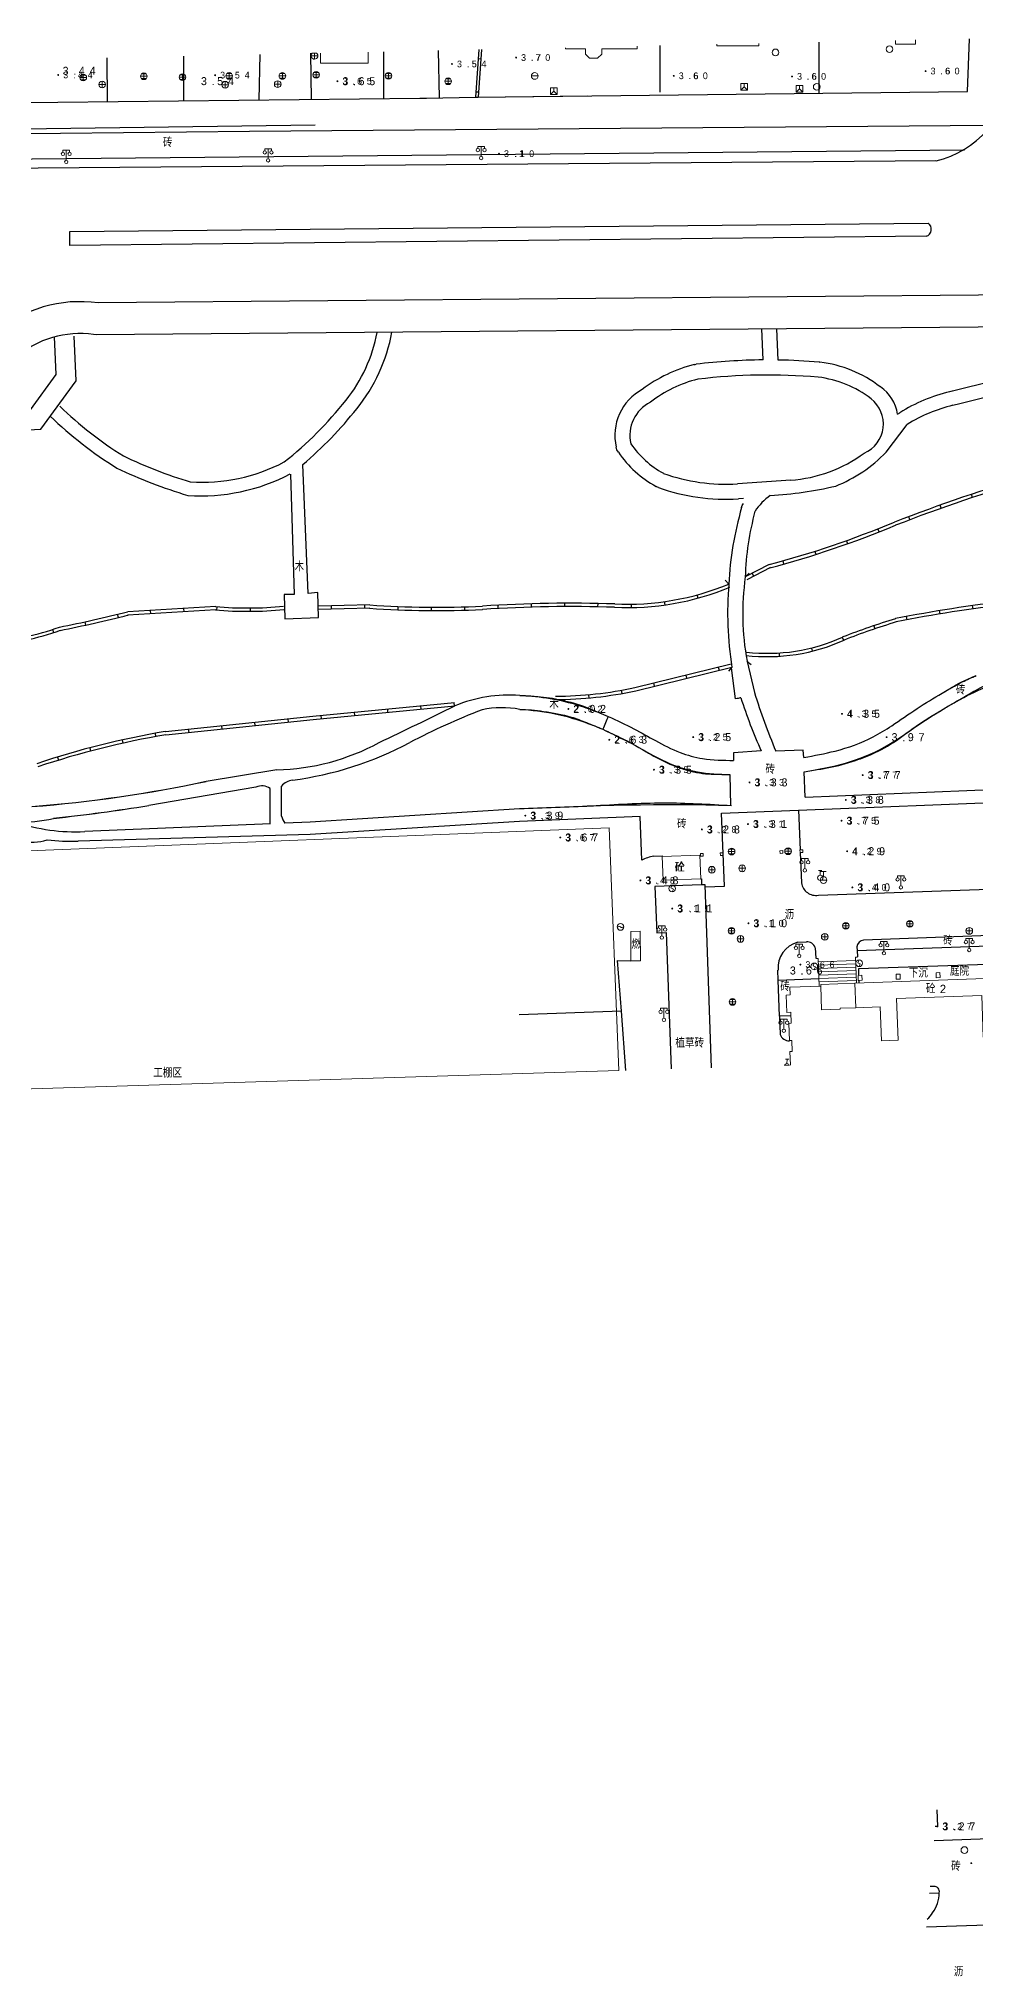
# Model space of a CAD drawing. Header units: metres. Extents: x 342272 to 345188, y 671156 to 672490.
# Drawn here: x 342842.4 to 342982.9, y 671688.3 to 671978.8 of the extents above; entities that cross this region are included whole.
import ezdxf
from ezdxf.enums import TextEntityAlignment as Align

# ---------------------------------------------------------------- set-up
doc = ezdxf.new("R2010")
doc.units = ezdxf.units.M
doc.header["$LTSCALE"] = 0.5
doc.header["$MEASUREMENT"] = 0
doc.layers.add('00-地形', color=251, linetype='Continuous')
doc.layers.add('00-现状标高', color=2, linetype='Continuous', lineweight=0, plot=False)
for name, color, linetype, lineweight in [('公共设施纪念物', 8, 'Continuous', 0), ('普通房屋', 8, 'Continuous', 0), ('通讯及其他管线设施', 252, 'Continuous', 0)]:
    doc.layers.add(name, color=color, linetype=linetype, lineweight=lineweight)
doc.styles.add('正等线体2.0', font='MCS_Chinese1.shx', dxfattribs={"height": 2, "bigfont": 'MCS_Chinese1big.shx'})
doc.styles.add('正等线体2.4', font='MCS_Chinese1.shx', dxfattribs={"height": 2.4, "bigfont": 'MCS_Chinese1big.shx'})
doc.styles.add('细等线体2.5', font='MCS_Chinese1.shx', dxfattribs={"height": 2.5, "bigfont": 'MCS_Chinese1big.shx'})
doc.styles.add('细等线体3.0', font='MCS_Chinese1.shx', dxfattribs={"height": 3, "bigfont": 'MCS_Chinese1big.shx'})

# ---------------------------------------------------------------- blocks, each defined once
blk = doc.blocks.new('174201_1')
at = {"layer": '通讯及其他管线设施', "linetype": 'Continuous', "lineweight": 0}
for p, q in [((-1, 0), (1, 0)), ((-0.7, 0.7), (0.7, 0.7)), ((0, -1), (0, 1)), ((-0.7, -0.7), (0.7, -0.7))]:
    blk.add_line(p, q, dxfattribs=at)
blk.add_circle((0, 0), 1, dxfattribs=at)
blk = doc.blocks.new('174200_1')
at = {"layer": '通讯及其他管线设施', "linetype": 'Continuous', "lineweight": 0}
for p, q in [((-1, 0), (1, 0)), ((0, 1), (0, -1))]:
    blk.add_line(p, q, dxfattribs=at)
blk.add_circle((0, 0), 1, dxfattribs=at)
blk = doc.blocks.new('155210')
at = {"layer": '公共设施纪念物', "linetype": 'Continuous', "lineweight": 0}
for p, q in [((-1, 2.9), (-1, 3.5)), ((-1, 3.5), (1, 3.5)), ((0, 0.5), (0, 3.5)), ((1, 3.5), (1, 2.9))]:
    blk.add_line(p, q, dxfattribs=at)
for centre in [(-1, 2.4), (0, 0), (1, 2.4)]:
    blk.add_circle(centre, 0.5, dxfattribs=at)
blk = doc.blocks.new('174100_1')
at = {"layer": '通讯及其他管线设施', "linetype": 'Continuous', "lineweight": 0}
blk.add_line((-1, 0), (1, 0), dxfattribs=at)
blk.add_circle((0, 0), 1, dxfattribs=at)
blk = doc.blocks.new('174602_1')
at = {"layer": '通讯及其他管线设施', "linetype": 'Continuous', "lineweight": 0}
for p, q in [((-1, 1), (-1, -1)), ((1, 1), (-1, 1)), ((-1, -1), (0, 0)), ((0, 0), (0, 1)), ((0, 0), (1, -1)), ((1, -1), (1, 1)), ((-1, -1), (1, -1))]:
    blk.add_line(p, q, dxfattribs=at)
blk = doc.blocks.new('175200_1')
at = {"layer": '通讯及其他管线设施', "linetype": 'Continuous', "lineweight": 0}
for p, q in [((-1, 0), (1, 0)), ((-0.8, 2.6), (0.8, 2.6)), ((0, 1), (0, 2.6))]:
    blk.add_line(p, q, dxfattribs=at)
blk.add_circle((0, 0), 1, dxfattribs=at)
blk = doc.blocks.new('174700_1')
at = {"layer": '通讯及其他管线设施', "linetype": 'Continuous', "lineweight": 0}
for p, q in [((0, 1), (-0.38, 0.18)), ((-0.38, 0.18), (0.38, -0.18)), ((0, -1), (0.38, -0.18))]:
    blk.add_line(p, q, dxfattribs=at)
blk.add_circle((0, 0), 1, dxfattribs=at)
blk = doc.blocks.new('213400_3')
at = {"layer": '00-现状标高', "linetype": 'Continuous', "lineweight": 0}
h = blk.add_hatch(color=256, dxfattribs=at)
edge = h.paths.add_edge_path()
edge.add_arc((0, 0), 0.3, 0, 360)
blk = doc.blocks.new('175300_1')
at = {"layer": '通讯及其他管线设施', "linetype": 'Continuous', "lineweight": 0}
for p, q in [((-0.5, 2.2), (0.5, 2.2)), ((0, 0.8), (0, 2.2))]:
    blk.add_line(p, q, dxfattribs=at)
blk.add_circle((0, 0), 0.8, dxfattribs=at)
blk = doc.blocks.new('174900_1')
at = {"layer": '通讯及其他管线设施', "linetype": 'Continuous', "lineweight": 0}
blk.add_circle((0, 0), 1, dxfattribs=at)
blk = doc.blocks.new('174400_1')
at = {"layer": '通讯及其他管线设施', "linetype": 'Continuous', "lineweight": 0}
blk.add_circle((0, 0), 1, dxfattribs=at)
for centre, start, end in [((-0.43, -0.55), 52.09666, 144.30583), ((0.43, 0.55), 232.09666, 324.30583)]:
    blk.add_arc(centre, 0.694, start, end, dxfattribs=at)

msp = doc.modelspace()

# ---------------------------------------------------------------- linework, layer by layer
at = {"layer": '00-地形', "lineweight": -3}
for p, q in [((342935.55, 671977.81), (342935.57, 671970.81)), ((342959.49, 671970.66), (342959.49, 671978.34)), ((342981.72, 671970.92), (342982, 671978.83)), ((342852.64, 671975.97), (342852.67, 671969.42)), ((342864.12, 671976.23), (342864.11, 671969.54)), ((342875.57, 671976.48), (342875.41, 671969.65)), ((342883.31, 671969.73), (342883.21, 671976.65)), ((342894.18, 671969.85), (342894.19, 671976.89)), ((342902.54, 671969.96), (342902.36, 671977.07)), ((342908.4, 671977.21), (342907.92, 671970.09)), ((342908.71, 671975.79), (342908.31, 671975.82)), ((342908.8, 671977.21), (342908.32, 671970.07)), ((342791.62, 671968.79), (342899.56, 671969.9)), ((342899.56, 671969.9), (342900.59, 671969.91)), ((342900.59, 671969.91), (342907.92, 671970.09)), ((342907.92, 671970.09), (342908.32, 671970.07)), ((342908.37, 671970.8), (342907.97, 671970.83)), ((342908, 671970.08), (342981.72, 671970.92)), ((342908.32, 671970.08), (342924.72, 671970.27)), ((342783.47, 671964.02), (342874.03, 671964.96)), ((342883.88, 671965.87), (342793.22, 671964.69)), ((342874.03, 671964.96), (342985.33, 671965.86)), ((342783.99, 671958.98), (342976.96, 671960.58)), ((342799.02, 671960.44), (342981.27, 671962.17)), ((342847.05, 671949.95), (342975.8, 671951.16)), ((342847.09, 671947.85), (342847.05, 671949.95)), ((342975.51, 671949.23), (342847.09, 671947.85)), ((343165.63, 671942.04), (342851.32, 671939.21)), ((343165.64, 671937.14), (342851, 671934.43)), ((342845, 671928.46), (342844.76, 671934.12)), ((342848.01, 671927.56), (342847.72, 671934.25)), ((342851, 671934.43), (342850.64, 671934.48)), ((342951.05, 671930.66), (342950.89, 671935.33)), ((342953.31, 671930.65), (342953.1, 671935.35)), ((342841.17, 671923.18), (342845, 671928.46)), ((342940.73, 671929.97), (342940.86, 671930)), ((342940.86, 671930), (342941, 671930.02)), ((342959.51, 671930.33), (342959.54, 671930.33)), ((342959.54, 671930.33), (342959.58, 671930.33)), ((342842.74, 671920.31), (342848.01, 671927.56)), ((342968.63, 671926.63), (342968.64, 671926.63)), ((342968.64, 671926.63), (342968.64, 671926.63)), ((342971.24, 671922.55), (342971.57, 671922.75)), ((342834.39, 671919.81), (342842.74, 671920.31)), ((342969.51, 671916.83), (342972.67, 671920.99)), ((342929.12, 671917.17), (342929.02, 671917.58)), ((342929.36, 671916.82), (342929.12, 671917.17)), ((342882.8, 671895.64), (342882.01, 671914.97)), ((342880.15, 671913.56), (342880.74, 671895.49)), ((342935.18, 671911.6), (342935.02, 671911.68)), ((342935.35, 671911.54), (342935.18, 671911.6)), ((342955.2, 671912.64), (342947.21, 671912.11)), ((342948.1, 671909.9), (342947.36, 671909.85)), ((342947.84, 671908.52), (342947.92, 671908.84)), ((342947.92, 671908.84), (342948.1, 671909.12)), ((342977.78, 671908.42), (342977.61, 671908.89)), ((342977.78, 671908.42), (342977.61, 671908.89)), ((342982.49, 671910.06), (342982.33, 671910.53)), ((342982.49, 671910.06), (342982.33, 671910.53)), ((342968.45, 671904.87), (342968.26, 671905.34)), ((342968.45, 671904.87), (342968.26, 671905.34)), ((342970.93, 671905.88), (342970.94, 671905.88)), ((342973.09, 671906.7), (342972.91, 671907.17)), ((342973.09, 671906.7), (342972.91, 671907.17)), ((342959, 671901.5), (342958.84, 671901.98)), ((342959, 671901.5), (342958.84, 671901.98)), ((342963.75, 671903.11), (342963.58, 671903.58)), ((342963.75, 671903.11), (342963.58, 671903.58)), ((342951.95, 671899.97), (342948.38, 671898.14)), ((342952.18, 671899.52), (342948.61, 671897.69)), ((342952.08, 671899.48), (342952.18, 671899.52)), ((342954.19, 671900.06), (342954.05, 671900.54)), ((342954.19, 671900.06), (342954.05, 671900.54)), ((342945.91, 671897.05), (342945.35, 671897.63)), ((342948.38, 671898.14), (342948.98, 671898.67)), ((342949.67, 671898.24), (342949.44, 671898.68)), ((342949.67, 671898.24), (342949.44, 671898.68)), ((342868.95, 671893.67), (342855.75, 671892.9)), ((342864.2, 671892.89), (342864.17, 671893.39)), ((342869.12, 671893.15), (342869.16, 671893.65)), ((342874.16, 671892.97), (342874.16, 671893.47)), ((342880.74, 671895.49), (342879.24, 671895.5)), ((342879.24, 671895.5), (342879.34, 671891.82)), ((342884.26, 671895.79), (342882.8, 671895.64)), ((342884.37, 671892.04), (342884.26, 671895.79)), ((342892.05, 671893.93), (342884.36, 671893.75)), ((342892.06, 671893.43), (342884.37, 671893.25)), ((342886.34, 671893.3), (342886.33, 671893.8)), ((342891.34, 671893.41), (342891.33, 671893.91)), ((342892.02, 671893.43), (342892.06, 671893.43)), ((342896.3, 671893.2), (342896.32, 671893.7)), ((342901.32, 671893.09), (342901.32, 671893.59)), ((342906.33, 671893.15), (342906.32, 671893.64)), ((342909, 671893.25), (342908.99, 671893.25)), ((342911.34, 671893.39), (342911.31, 671893.89)), ((342916.32, 671893.61), (342916.31, 671894.11)), ((342921.31, 671893.69), (342921.3, 671894.19)), ((342926.29, 671893.65), (342926.3, 671894.15)), ((342928.78, 671893.59), (342928.78, 671893.58)), ((342931.31, 671893.54), (342931.3, 671894.04)), ((342936.35, 671893.93), (342936.28, 671894.43)), ((342941.31, 671894.95), (342941.18, 671895.44)), ((342982.43, 671893.82), (342982.5, 671893.32)), ((342849.47, 671890.91), (342849.36, 671891.4)), ((342854.35, 671892.04), (342854.23, 671892.53)), ((342868.98, 671893.17), (342855.78, 671892.41)), ((342855.78, 671892.41), (342855.87, 671892.42)), ((342859.21, 671892.6), (342859.18, 671893.1)), ((342868.91, 671893.17), (342868.98, 671893.17)), ((342879.34, 671891.82), (342884.37, 671892.04)), ((342967.67, 671890.82), (342967.83, 671890.35)), ((342970.89, 671891.86), (342970.94, 671891.87)), ((342972.54, 671892.19), (342972.64, 671891.7)), ((342977.48, 671893.07), (342977.56, 671892.57)), ((342844.66, 671889.77), (342844.5, 671890.25)), ((342845.6, 671890.11), (342845.68, 671890.13)), ((342958.3, 671887.47), (342958.42, 671886.99)), ((342962.93, 671889.09), (342963.13, 671888.63)), ((342962.99, 671889.11), (342963.02, 671889.13)), ((342931.83, 671881.55), (342946.27, 671885.09)), ((342931.95, 671881.07), (342946.39, 671884.6)), ((342944.33, 671884.61), (342944.45, 671884.13)), ((342946.39, 671884.6), (342945.88, 671883.99)), ((342946.93, 671879.87), (342946.32, 671884.52)), ((342948.64, 671885.5), (342949.26, 671884.99)), ((342948.69, 671885.46), (342949.75, 671880.78)), ((342953.45, 671886.72), (342953.48, 671886.22)), ((342934.62, 671882.24), (342934.74, 671881.75)), ((342939.47, 671883.42), (342939.59, 671882.94)), ((342883.51, 671877.23), (342904.76, 671879.29)), ((342883.56, 671876.73), (342904.81, 671878.79)), ((342899.67, 671878.79), (342899.72, 671878.29)), ((342904.65, 671879.27), (342904.7, 671878.78)), ((342924.86, 671880.47), (342924.91, 671879.97)), ((342929.77, 671881.14), (342929.86, 671880.65)), ((342931.84, 671881.55), (342931.83, 671881.55)), ((342947.19, 671879.89), (342946.93, 671879.87)), ((342861.42, 671874.94), (342883.51, 671877.23)), ((342861.47, 671874.44), (342883.56, 671876.73)), ((342869.82, 671875.81), (342869.87, 671875.31)), ((342874.79, 671876.32), (342874.84, 671875.83)), ((342879.76, 671876.84), (342879.82, 671876.34)), ((342884.74, 671877.35), (342884.79, 671876.85)), ((342889.72, 671877.83), (342889.77, 671877.33)), ((342894.7, 671878.31), (342894.74, 671877.81)), ((342854.93, 671873.68), (342855.04, 671873.19)), ((342859.85, 671874.67), (342859.94, 671874.18)), ((342861.39, 671874.94), (342861.42, 671874.94)), ((342864.84, 671875.3), (342864.9, 671874.8)), ((342845.22, 671871.12), (342845.37, 671870.64)), ((342850.05, 671872.5), (342850.18, 671872.01)), ((342950.79, 671872.03), (342946.6, 671871.73)), ((342946.6, 671871.73), (342946.63, 671870.61)), ((342957.07, 671872.15), (342952.95, 671872.01)), ((342957.16, 671871.05), (342957.07, 671872.15)), ((342878.13, 671869.22), (342867.51, 671867.47)), ((342946.07, 671868.51), (342946.17, 671863.8)), ((342957.36, 671865.11), (342957.24, 671868.9)), ((342874.99, 671866.59), (342858.92, 671863.85)), ((342877.13, 671861.11), (342877.14, 671866.41)), ((342878.81, 671862.26), (342878.82, 671866.76)), ((342956.39, 671863.17), (342989.2, 671864.47)), ((342957.36, 671865.11), (342986.49, 671866.28)), ((342883.13, 671861.37), (342879.34, 671861.21)), ((342914.53, 671863.34), (342883.13, 671861.37)), ((342914.52, 671861.47), (342883.13, 671859.5)), ((342932.6, 671862.18), (342914.52, 671861.47)), ((342932.86, 671855.67), (342932.6, 671862.18)), ((342944.83, 671862.71), (342956.39, 671863.17)), ((342945.28, 671851.74), (342944.83, 671862.71)), ((342956.39, 671863.17), (342956.63, 671857.22)), ((342883.13, 671859.5), (342848.34, 671858.51)), ((342877.18, 671861.12), (342849.3, 671859.93)), ((342934.64, 671856.24), (342935.94, 671856.29)), ((342935.94, 671856.29), (342935.94, 671856.2)), ((342956.64, 671856.79), (342956.82, 671852.24)), ((342941.7, 671852.86), (342941.81, 671852.87)), ((342941.81, 671852.87), (342941.83, 671851.94)), ((342941.83, 671851.94), (342934.82, 671851.69)), ((342934.82, 671851.69), (342935.11, 671844.77)), ((342942.36, 671851.95), (342941.83, 671851.94)), ((342943.34, 671824.53), (342942.36, 671851.95)), ((342942.37, 671851.64), (342945.28, 671851.74)), ((342959.36, 671850.41), (343011.2, 671852.27)), ((342935.11, 671844.77), (342936.51, 671844.83)), ((342936.51, 671844.83), (342937.27, 671824.34)), ((343001.28, 671844.97), (342966.14, 671843.68)), ((342956.27, 671843.34), (342957.56, 671843.4)), ((342958.89, 671842.53), (342958.95, 671840.94)), ((342964.92, 671841.13), (342965.23, 671841.16)), ((342965.13, 671842.66), (342965.17, 671842.09)), ((342965.17, 671842.09), (343001.31, 671843.4)), ((342965.17, 671842.09), (342965.23, 671841.16)), ((342929.83, 671833.02), (342929.21, 671840.62)), ((342929.21, 671840.62), (342931.24, 671840.54)), ((342953.34, 671837.65), (342953.29, 671839.17)), ((342958.95, 671840.94), (342959.34, 671840.92)), ((342984.71, 671840.03), (342965.35, 671839.36)), ((342965.35, 671839.36), (342965.39, 671838.36)), ((342953.34, 671837.65), (342959.45, 671837.93)), ((342953.53, 671832.26), (342953.34, 671837.65)), ((342965.42, 671837.62), (342965.43, 671837.22)), ((342929.83, 671833.02), (342914.47, 671832.46)), ((342930.47, 671824.13), (342929.83, 671833.02)), ((342955.23, 671832.33), (342953.53, 671832.26)), ((342953.53, 671832.26), (342953.6, 671829.51)), ((342977.11, 671713.24), (342977.2, 671710.75)), ((342977.2, 671710.75), (342976.89, 671710.74)), ((342976.7, 671708.62), (342995.29, 671709.33)), ((342976.68, 671701.77), (342976.1, 671701.75)), ((342976.01, 671700.73), (342977.47, 671700.79)), ((342975.57, 671695.68), (342992.47, 671696.25))]:
    msp.add_line(p, q, dxfattribs=at)
for centre, radius, start, end in [((342973.4, 671975.28), 15.2, 283.7393, 352.3336), ((342975.23, 671950.26), 1.07, 285.3802, 57.841), ((342848.56, 671920.01), 19.4, 81.833, 180.0177), ((342848.56, 671920.01), 14.61, 81.833, 179.7169), ((342848.56, 671920.01), 14.61, 81.833, 179.7169), ((342870.44, 671939.08), 23.13, 321.3449, 349.3493), ((342869.73, 671939.68), 26.12, 321.2987, 349.2854), ((342945.87, 671909.27), 21.33, 103.9471, 127.3014), ((342945.87, 671909.27), 21.33, 103.9471, 127.3014), ((342951.77, 671840.81), 89.86, 90.458, 96.8791), ((342951.77, 671840.81), 89.86, 90.458, 96.8791), ((342951.77, 671840.81), 87.59, 85.0576, 96.8791), ((342951.77, 671840.81), 89.86, 85.0576, 89.0121), ((342951.77, 671840.81), 89.86, 85.0576, 89.0121), ((342957.39, 671912), 18.46, 52.4584, 83.1734), ((342957.39, 671912), 18.46, 52.4584, 83.1735), ((343144.24, 671262.21), 683.93, 102.57567, 103.97752), ((343144.24, 671262.19), 683.94, 102.57569, 103.9775), ((342936.61, 671919.36), 7.79, 118.0731, 193.1676), ((342936.61, 671919.36), 7.79, 118.0731, 193.1676), ((342945.87, 671909.27), 19.07, 103.9471, 127.8821), ((342957.39, 671912), 16.2, 52.4584, 83.1734), ((342965.23, 671921.58), 6.09, 9.1345, 55.9096), ((342965.23, 671921.58), 6.09, 9.1344, 55.9097), ((342984.97, 671901.25), 25.34, 103.5249, 121.927), ((342984.97, 671901.25), 25.34, 103.5248, 121.9271), ((343144.24, 671262.21), 681.84, 102.57567, 103.97823), ((343144.24, 671262.19), 681.86, 102.57569, 103.97821), ((342884.96, 671964.38), 56.61, 225.9169, 238.1932), ((342844.98, 671958.92), 55.4, 308.1855, 321.7707), ((342844.98, 671958.92), 57.46, 310.1163, 321.7631), ((342936.61, 671919.36), 5.53, 116.2894, 193.1676), ((342964.34, 671921.08), 4.76, 293.4096, 52.1981), ((342984.97, 671901.25), 23.26, 103.505, 121.927), ((342984.97, 671901.25), 23.26, 103.505, 121.9271), ((342884.96, 671964.38), 58.67, 225.9169, 238.3002), ((342942.98, 671926.15), 16.51, 214.3909, 241.1612), ((342942.98, 671926.15), 16.51, 214.3909, 241.1612), ((342942.98, 671926.15), 14.25, 214.3909, 241.1612), ((342953.64, 671933.85), 21.27, 274.1959, 306.2812), ((342954.05, 671931.71), 21.46, 291.603, 316.0944), ((342954.05, 671931.71), 21.46, 291.603, 316.0943), ((342884.33, 671976.88), 69.34, 244.1813, 253.6176), ((342884.33, 671976.88), 67.28, 244.2716, 253.4314), ((342866.95, 671938.62), 26.29, 266.0588, 297.8366), ((342945.41, 671939.59), 27.55, 250.2739, 273.7467), ((342866.76, 671939.27), 28.98, 266.0551, 297.5086), ((342945.41, 671939.59), 29.81, 250.274, 273.7467), ((342945.41, 671939.59), 29.81, 250.2739, 273.7467), ((342948.65, 671968.96), 58.73, 273.405, 283.0898), ((343072.35, 671643.09), 282.18, 106.682, 111.1041), ((343072.35, 671643.09), 281.68, 106.682, 111.1041), ((342995.94, 671894.53), 50.1, 163.7838, 177.1117), ((342995.94, 671894.53), 50.1, 163.7838, 177.1118), ((342991.23, 671896.8), 42.87, 164.8885, 178.2165), ((342957.06, 671903.26), 8.62, 124.8298, 146.8111), ((342914.3, 672041.81), 146.75, 284.8637, 292.6204), ((342914.3, 672041.81), 147.25, 284.8637, 292.6204), ((342930.74, 671933.65), 40.11, 267.1883, 292.5057), ((342930.74, 671933.65), 39.61, 267.1883, 292.5057), ((342998.34, 671892.86), 52.6, 175.4225, 189.0273), ((342988.43, 671892.63), 40.42, 172.1758, 190.1668), ((342873.73, 671950.51), 57.04, 265.1879, 275.4474), ((342902.07, 672040.14), 147.05, 266.0802, 272.6962), ((342902.07, 672040.14), 146.55, 266.0802, 272.6962), ((342922.22, 671698.61), 195.58, 88.0719, 93.8868), ((342922.22, 671698.61), 195.08, 88.0719, 93.8868), ((343009.28, 671700.35), 195.32, 96.3003, 101.3198), ((343009.28, 671700.35), 194.82, 96.3003, 101.3198), ((342834.3, 671921.17), 32.56, 271.2713, 290.123), ((342807.72, 672082.26), 195.35, 281.1519, 284.2313), ((342807.72, 672082.26), 195.85, 281.1519, 284.2313), ((342873.73, 671950.51), 57.54, 265.1879, 275.4474), ((343002.52, 671788.07), 108.5, 106.9472, 111.3524), ((343002.52, 671788.07), 108, 106.9472, 111.3524), ((342834.3, 671921.17), 33.06, 271.2713, 290.123), ((342951.74, 671913.76), 27.59, 263.2352, 294.5328), ((342951.74, 671913.76), 27.09, 263.2352, 294.5328), ((342528.44, 672642.38), 851.31, 295.3894, 296.23825), ((342528.44, 672642.38), 851.31, 295.3894, 296.23826), ((342913.01, 671859.1), 21.32, 85.8245, 112.6052), ((342913.01, 671859.1), 21.32, 85.8246, 112.6052), ((342919.91, 671935.4), 55.15, 270.0098, 282.4958), ((342919.91, 671935.4), 55.65, 270.0098, 282.4958), ((343013.77, 671900.8), 69.24, 197.4722, 204.5501), ((343013.77, 671900.8), 69.24, 197.4722, 204.55), ((343074.79, 671921.48), 131.5, 198.0276, 202.0992), ((342948.8, 671776.07), 109.66, 111.3307, 117.5589), ((342911.86, 671863.69), 14.82, 79.5133, 101.4494), ((342882.2, 671750.74), 125.93, 99.511, 108.5648), ((342882.2, 671750.74), 125.43, 99.511, 108.5648), ((342877.51, 671902.37), 33.16, 271.0647, 298.7393), ((342877.51, 671902.37), 33.16, 271.0647, 298.7392), ((342873.9, 671918.5), 51.26, 277.3603, 298.1256), ((342825.55, 672065.57), 202.5, 274.4822, 281.9619), ((342825.55, 672065.57), 202.49, 274.4822, 281.9619), ((342880.86, 671864.97), 2.72, 98.282, 138.7317), ((342875.91, 671864.63), 2.16, 55.2529, 115.054), ((342839.7, 671883.62), 22.25, 268.1044, 282.8019), ((342839.7, 671883.62), 22.25, 268.1044, 282.8019), ((342847.99, 671888.04), 28.14, 251.2857, 272.6693), ((342813.52, 672146.98), 286.75, 276.2274, 279.1091), ((342813.53, 672146.98), 286.74, 276.2274, 279.1091), ((342882.65, 671863.52), 4.04, 198.2014, 214.9442), ((342841.1, 671867.97), 9.63, 238.4147, 285.4952), ((342847.12, 671887.55), 29.06, 263.1817, 272.3892), ((342847.12, 671887.54), 29.05, 263.1803, 272.3906), ((342935.33, 671851.07), 5.21, 97.5894, 118.2598), ((342958.98, 671852.56), 2.19, 188.3424, 280.0268), ((342957.17, 671839.55), 3.89, 103.3185, 185.5108), ((342957.64, 671842.07), 1.33, 20.2878, 93.5449), ((342966.28, 671842.53), 1.16, 97.2879, 173.7503), ((342954.92, 671829.98), 1.4, 199.4797, 274.0461), ((342954.92, 671829.98), 1.4, 199.4796, 274.0461), ((342976.74, 671701.01), 0.763, 343.1108, 94.7948), ((342972.52, 671700.76), 4.95, 323.1693, 0.3615), ((342972.34, 671700.55), 4.98, 312.0755, 326.3876)]:
    msp.add_arc(centre, radius, start, end, dxfattribs=at)
for points in [[(342977.91, 671880.7), (342978.9, 671881.28), (342980.56, 671882.24), (342982.32, 671883.05), (342983.03, 671883.34)], [(342978.98, 671878.84), (342981.92, 671880.54), (342984.64, 671881.97), (342990.55, 671882.88), (342993.88, 671882.65), (343000.17, 671881.48), (343003.31, 671880.46), (343009.69, 671878.27), (343012.77, 671877.1), (343015.8, 671875.87)], [(342914.56, 671880.37), (342915.16, 671880.34), (342917.25, 671880.2), (342920.77, 671879.68), (342924.6, 671878.55), (342926.89, 671877.6), (342927.82, 671877.21)], [(342947.73, 671880.01), (342947.19, 671879.89)], [(342957.16, 671871.05), (342961.87, 671872.02), (342967.57, 671874.14), (342970.35, 671875.81), (342974.15, 671878.39), (342977.91, 671880.7)], [(342957.24, 671868.9), (342959.45, 671869.28), (342961.43, 671869.64), (342965.4, 671870.78), (342967.39, 671871.56), (342971.05, 671873.61), (342972.67, 671874.79), (342975.78, 671876.92), (342977.34, 671877.87), (342979, 671878.85)], [(342914.55, 671878.27), (342916.32, 671878.19), (342918.13, 671877.96), (342922.28, 671877.12), (342924.56, 671876.28), (342927.03, 671875.28)], [(342927.82, 671877.21), (342927.03, 671875.28)], [(342927.82, 671877.21), (342931.69, 671875.34), (342934.9, 671873.58), (342938.6, 671871.8), (342941.98, 671870.89), (342946.63, 671870.61)], [(342927.03, 671875.28), (342928.47, 671874.58), (342929.93, 671873.9), (342932.79, 671872.36), (342934.26, 671871.48), (342937.51, 671869.89), (342939.33, 671869.23), (342942.85, 671868.58), (342944.46, 671868.53), (342946.07, 671868.51)], [(342946.3, 671863.79), (342936.14, 671864.2), (342925.33, 671863.77), (342914.53, 671863.34)]]:
    msp.add_spline(points, degree=3, dxfattribs=at)
for points, knots in [([(342977.91, 671880.7), (342978.9, 671881.28), (342980.56, 671882.24), (342982.32, 671883.05), (342983.03, 671883.34)], [0, 0, 0, 0, 0.602189, 1, 1, 1, 1]), ([(342978.98, 671878.84), (342981.92, 671880.54), (342984.64, 671881.97), (342990.55, 671882.88), (342993.88, 671882.65), (343000.17, 671881.48), (343003.31, 671880.46), (343009.69, 671878.27), (343012.77, 671877.1), (343015.8, 671875.87)], [0, 0, 0, 0, 0.25, 0.25, 0.5, 0.5, 0.75, 0.75, 1, 1, 1, 1]), ([(342914.56, 671880.37), (342915.16, 671880.34), (342917.25, 671880.2), (342920.77, 671879.68), (342924.6, 671878.55), (342926.89, 671877.6), (342927.82, 671877.21)], [0, 0, 0, 0, 0.130055, 0.456013, 0.778962, 1, 1, 1, 1]), ([(342957.24, 671868.9), (342959.45, 671869.28), (342961.43, 671869.64), (342965.4, 671870.78), (342967.39, 671871.56), (342971.05, 671873.61), (342972.67, 671874.79), (342975.78, 671876.92), (342977.34, 671877.87), (342979, 671878.85)], [0, 0, 0, 0, 0.25, 0.25, 0.5, 0.5, 0.75, 0.75, 1, 1, 1, 1]), ([(342914.55, 671878.27), (342916.32, 671878.19), (342918.13, 671877.96), (342922.28, 671877.12), (342924.56, 671876.28), (342927.03, 671875.28)], [0, 0, 0, 0, 0.41578, 0.41578, 1, 1, 1, 1]), ([(342927.03, 671875.28), (342928.47, 671874.58), (342929.93, 671873.9), (342932.79, 671872.36), (342934.26, 671871.48), (342937.51, 671869.89), (342939.33, 671869.23), (342942.85, 671868.58), (342944.46, 671868.53), (342946.07, 671868.51)], [0, 0, 0, 0, 0.257922, 0.257922, 0.515844, 0.515844, 0.773767, 0.773767, 1, 1, 1, 1])]:
    msp.add_open_spline(points, degree=3, knots=knots, dxfattribs=at)
msp.add_open_spline([(342946.3, 671863.79), (342936.14, 671864.2), (342925.33, 671863.77), (342914.53, 671863.34)], degree=3, dxfattribs=at)
at = {"layer": '普通房屋', "lineweight": 0}
for p, q in [((342965.07, 671837.21), (342964.92, 671841.13)), ((342959.34, 671840.92), (342959.49, 671836.75)), ((342959.36, 671840.42), (342964.94, 671840.63)), ((342959.37, 671839.92), (342964.96, 671840.13)), ((342959.39, 671839.42), (342964.98, 671839.63)), ((342959.41, 671838.92), (342965, 671839.13)), ((342959.43, 671838.42), (342965.02, 671838.63)), ((342959.45, 671837.92), (342965.04, 671838.13)), ((342959.47, 671837.42), (342965.05, 671837.63))]:
    msp.add_line(p, q, dxfattribs=at)
at = {"layer": '普通房屋', "lineweight": 0, "flags": 128}
for points in [[(342932.17, 671977.31), (342926.85, 671977.3), (342926.85, 671976.54), (342926.24, 671975.93), (342925.02, 671975.93), (342924.41, 671976.54), (342924.41, 671977.3), (342921.4, 671977.3), (342921.4, 671977.49)], [(342932.17, 671977.73), (342932.17, 671977.31)], [(342944.12, 671978), (342944.12, 671977.77), (342950.42, 671977.77), (342950.42, 671978.14)], [(342973.94, 671978.66), (342973.94, 671978), (342970.94, 671978), (342970.94, 671978.59)], [(342884.68, 671976.68), (342884.68, 671975.18), (342891.82, 671975.17), (342891.82, 671976.84)], [(342941.57, 671856.4), (342941.7, 671852.86), (342936.07, 671852.66), (342935.94, 671856.2), (342941.57, 671856.4)], [(342941.65, 671856.66), (342942.07, 671856.67), (342942.09, 671856.26), (342941.67, 671856.24), (342941.65, 671856.66)], [(342944.64, 671856.75), (342945.06, 671856.77), (342945.08, 671856.35), (342944.66, 671856.34), (342944.64, 671856.75)], [(342953.59, 671857.07), (342954.01, 671857.09), (342954.03, 671856.68), (342953.61, 671856.66), (342953.59, 671857.07)], [(342956.59, 671857.19), (342957.01, 671857.21), (342957.02, 671856.79), (342956.61, 671856.78), (342956.59, 671857.19)], [(343000.12, 671826.3), (342999.82, 671834.47), (343000.42, 671834.49), (343000.33, 671837.09), (342999.73, 671837.07), (342999.69, 671838.22), (342995.05, 671838.05), (342995.18, 671834.48), (342992.42, 671834.38), (342992.42, 671834.52), (342990.05, 671834.43), (342989.91, 671838.11), (342964.83, 671837.2)], [(342965.32, 671837.61), (342965.3, 671838.36), (342965.89, 671838.39), (342965.91, 671837.64), (342965.32, 671837.61)], [(342971.03, 671837.81), (342971.01, 671838.55), (342971.6, 671838.58), (342971.62, 671837.83), (342971.03, 671837.81)], [(342977.02, 671838.02), (342977, 671838.77), (342977.58, 671838.79), (342977.6, 671838.05), (342977.02, 671838.02)], [(342964.83, 671837.2), (342964.97, 671833.52), (342962.6, 671833.44), (342962.6, 671833.3), (342959.84, 671833.19), (342959.71, 671836.76), (342955.08, 671836.59), (342955.12, 671835.44), (342954.52, 671835.42), (342954.61, 671832.82), (342955.21, 671832.85), (342955.27, 671831.2), (342954.92, 671831.18), (342955.02, 671828.59), (342955.37, 671828.6), (342955.43, 671826.95), (342955.08, 671826.94), (342955.15, 671824.9)], [(342959.71, 671836.76), (342959.7, 671837.01), (342964.83, 671837.2)], [(342964.97, 671833.52), (342968.63, 671833.66), (342968.82, 671828.56), (342971.3, 671828.65), (342971.07, 671834.89), (342983.86, 671835.36), (342984.09, 671829.11), (342986.57, 671829.2), (342986.38, 671834.3), (342990.05, 671834.43)]]:
    msp.add_lwpolyline(points, dxfattribs=at)
msp.add_lwpolyline([(342929.42, 671824.1), (342838.12, 671821.26), (342837.13, 671856.9), (342927.98, 671860.49)], close=True, dxfattribs=at)
at = {"layer": '通讯及其他管线设施', "lineweight": 0}
for p, q in [((342883.26, 671976.28), (342884.26, 671976.28)), ((342883.77, 671976.66), (342883.76, 671975.78)), ((342954.4, 671825.82), (342954.9, 671825.82)), ((342954.64, 671825.12), (342954.65, 671825.82))]:
    msp.add_line(p, q, dxfattribs=at)
at = {"layer": '通讯及其他管线设施', "lineweight": 0, "flags": 128}
for points in [[(342884.08, 671976.67), (342883.44, 671976.65, 2.767193)], [(342955, 671824.89, 0.651431), (342954.27, 671824.87)]]:
    msp.add_lwpolyline(points, format="xyb", close=True, dxfattribs=at)
msp.add_lwpolyline([(342931.2, 671844.98), (342931.24, 671840.54), (342932.68, 671840.56), (342932.63, 671844.99), (342931.2, 671844.98)], dxfattribs=at)

# ---------------------------------------------------------------- block references
at = {"layer": '00-现状标高', "lineweight": 0, "xscale": 0.5, "yscale": 0.5, "zscale": 0.5}
for p in [(342904.39, 671975.05), (342914.01, 671976.01), (342845.33, 671973.4), (342868.87, 671973.37), (342887.21, 671972.46), (342937.66, 671973.27), (342955.4, 671973.18), (342975.43, 671973.98), (342911.44, 671961.6), (342921.85, 671878.33), (342962.89, 671877.6), (342927.99, 671873.71), (342940.57, 671874.1), (342969.58, 671874.1), (342934.69, 671869.22), (342949.02, 671867.31), (342966, 671868.41), (342963.47, 671864.69), (342915.39, 671862.33), (342962.83, 671861.57), (342920.64, 671859.05), (342941.88, 671860.26), (342948.79, 671861.07), (342963.66, 671856.99), (342932.66, 671852.61), (342964.45, 671851.57), (342937.43, 671848.4), (342948.86, 671846.19), (342956.65, 671839.99), (342977.2, 671710.75), (342982.29, 671705.24)]:
    msp.add_blockref('213400_3', p, dxfattribs=at)
at = {"layer": '公共设施纪念物', "lineweight": 0, "xscale": 0.5, "yscale": 0.5, "zscale": 0.5}
for p in [(342846.54, 671960.37), (342876.81, 671960.58), (342908.77, 671960.95), (342957.32, 671854.13), (342971.72, 671851.58), (342935.87, 671844.05), (342981.98, 671842.17), (342956.48, 671841.3), (342969.19, 671841.69), (342936.19, 671831.71), (342954.17, 671830.07)]:
    msp.add_blockref('155210', p, dxfattribs=at)
at = {"layer": '通讯及其他管线设施', "lineweight": 0, "xscale": 0.5, "yscale": 0.5, "zscale": 0.5}
for name, p in [('174900_1', (342970.02, 671977.27)), ('174900_1', (342952.93, 671976.79)), ('174201_1', (342849.09, 671973.03)), ('174200_1', (342851.92, 671971.97)), ('174201_1', (342858.17, 671973.2)), ('174201_1', (342863.96, 671973.08)), ('174200_1', (342870.38, 671971.94)), ('174201_1', (342870.96, 671973.25)), ('174200_1', (342878.25, 671972.03)), ('174201_1', (342878.95, 671973.25)), ('174201_1', (342884.01, 671973.43)), ('174201_1', (342894.86, 671973.27)), ('174201_1', (342903.82, 671972.45)), ('174100_1', (342916.8, 671973.25)), ('174602_1', (342948.22, 671971.6)), ('174602_1', (342956.52, 671971.32)), ('174900_1', (342959.1, 671971.62)), ('174602_1', (342919.66, 671970.97)), ('174201_1', (342946.34, 671856.94)), ('174201_1', (342954.8, 671856.99)), ('174200_1', (342943.38, 671854.22)), ('174200_1', (342947.92, 671854.43)), ('175300_1', (342959.63, 671853.01)), ('175200_1', (342960.13, 671852.68)), ('174700_1', (342937.43, 671851.42)), ('174400_1', (342929.66, 671845.64)), ('174201_1', (342946.31, 671845.07)), ('174200_1', (342947.68, 671843.84)), ('174200_1', (342960.3, 671844.16)), ('174201_1', (342963.46, 671845.82)), ('174201_1', (342973.06, 671846.1)), ('174200_1', (342981.99, 671845.04)), ('174700_1', (342958.74, 671839.73)), ('174700_1', (342965.45, 671840.19)), ('174201_1', (342946.46, 671834.39)), ('174900_1', (342981.25, 671707.21))]:
    msp.add_blockref(name, p, dxfattribs=at)

# ---------------------------------------------------------------- texts
at = {"layer": '00-地形', "lineweight": -3}
for s, height, style, p in [('砖', 1.25, '细等线体2.5', (342861.76, 671963.24)), ('木', 1.5, '细等线体3.0', (342881.49, 671899.73))]:
    msp.add_text(s, height=height, dxfattribs=dict(at, style=style)).set_placement(p, align=Align.MIDDLE_CENTER)
at = {"layer": '00-地形', "lineweight": -3, "style": '细等线体3.0'}
for s, p in [('砖', (342979.96, 671880.52)), ('木', (342918.98, 671878.35)), ('砖', (342951.41, 671868.61)), ('砖', (342938.14, 671860.41)), ('沥', (342954.29, 671846.81)), ('砖', (342978.06, 671842.91)), ('燃', (342931.3, 671842.37)), ('下沉', (342972.9, 671838.06)), ('庭院', (342979.07, 671838.34)), ('砖', (342953.63, 671836.04)), ('植草砖', (342937.9, 671827.57)), ('工棚区', (342859.58, 671823.08)), ('砖', (342979.25, 671704.11)), ('沥', (342979.66, 671688.29))]:
    msp.add_text(s, height=1.25, dxfattribs=at).set_placement(p)
at = {"layer": '00-现状标高', "lineweight": 0, "attachment_point": 4, "line_spacing_factor": 0.722892}
for s, insert, char_height, style in [('\\T1.816;3.44', (342845.99, 671974.02), 1.2, '正等线体2.4'), ('\\T1.979;3.54', (342905.14, 671975.05), 1, '正等线体2.0'), ('\\T2.010;3.5', (342905.14, 671975.05), 1, '正等线体2.0'), ('\\T1.952;3.70', (342914.76, 671976.01), 1, '正等线体2.0'), ('\\T2.010;3.7', (342914.76, 671976.01), 1, '正等线体2.0'), ('\\T1.979;3.44', (342846.08, 671973.4), 1, '正等线体2.0'), ('\\T1.816;3.54', (342866.74, 671972.47), 1.2, '正等线体2.4'), ('\\T1.979;3.54', (342869.62, 671973.37), 1, '正等线体2.0'), ('\\T1.966;3.65', (342887.96, 671972.46), 1, '正等线体2.0'), ('\\T1.805;3.65', (342887.96, 671972.46), 1.2, '正等线体2.4'), ('\\T1.940;3.60', (342938.41, 671973.27), 1, '正等线体2.0'), ('\\T1.991;3.6', (342938.41, 671973.27), 1, '正等线体2.0'), ('\\T1.940;3.60', (342956.15, 671973.18), 1, '正等线体2.0'), ('\\T1.991;3.6', (342956.15, 671973.18), 1, '正等线体2.0'), ('\\T1.940;3.60', (342976.18, 671973.98), 1, '正等线体2.0'), ('\\T1.991;3.6', (342976.18, 671973.98), 1, '正等线体2.0'), ('\\T2.037;3.10', (342912.19, 671961.6), 1, '正等线体2.0'), ('\\T2.141;3.1', (342912.19, 671961.6), 1, '正等线体2.0'), ('\\T1.952;2.02', (342922.6, 671878.33), 1, '正等线体2.0'), ('\\T1.794;2.02', (342922.6, 671878.33), 1.2, '正等线体2.4'), ('\\T1.816;4.35', (342963.64, 671877.6), 1.2, '正等线体2.4'), ('\\T1.979;4.35', (342963.64, 671877.6), 1, '正等线体2.0'), ('\\T1.966;2.63', (342928.74, 671873.71), 1, '正等线体2.0'), ('\\T1.805;2.63', (342928.74, 671873.71), 1.2, '正等线体2.4'), ('\\T1.979;3.25', (342941.32, 671874.1), 1, '正等线体2.0'), ('\\T1.816;3.25', (342941.32, 671874.1), 1.2, '正等线体2.4'), ('\\T1.816;3.97', (342970.33, 671874.09), 1.2, '正等线体2.4'), ('\\T1.979;3.35', (342935.44, 671869.21), 1, '正等线体2.0'), ('\\T1.816;3.35', (342935.44, 671869.21), 1.2, '正等线体2.4'), ('\\T1.979;3.33', (342949.77, 671867.31), 1, '正等线体2.0'), ('\\T1.816;3.33', (342949.77, 671867.31), 1.2, '正等线体2.4'), ('\\T1.979;3.77', (342966.75, 671868.41), 1, '正等线体2.0'), ('\\T1.816;3.77', (342966.75, 671868.41), 1.2, '正等线体2.4'), ('\\T1.979;3.38', (342964.22, 671864.69), 1, '正等线体2.0'), ('\\T1.816;3.38', (342964.22, 671864.69), 1.2, '正等线体2.4'), ('\\T1.979;3.39', (342916.14, 671862.33), 1, '正等线体2.0'), ('\\T1.816;3.39', (342916.14, 671862.33), 1.2, '正等线体2.4'), ('\\T2.069;3.31', (342949.54, 671861.07), 1, '正等线体2.0'), ('\\T1.891;3.31', (342949.54, 671861.07), 1.2, '正等线体2.4'), ('\\T1.979;3.75', (342963.58, 671861.57), 1, '正等线体2.0'), ('\\T1.816;3.75', (342963.58, 671861.57), 1.2, '正等线体2.4'), ('\\T1.966;3.67', (342921.39, 671859.05), 1, '正等线体2.0'), ('\\T1.805;3.67', (342921.39, 671859.05), 1.2, '正等线体2.4'), ('\\T1.979;3.28', (342942.63, 671860.25), 1, '正等线体2.0'), ('\\T1.816;3.28', (342942.63, 671860.25), 1.2, '正等线体2.4'), ('\\T1.816;4.29', (342964.41, 671856.99), 1.2, '正等线体2.4'), ('\\T1.979;4.29', (342964.41, 671856.99), 1, '正等线体2.0'), ('\\T1.979;3.48', (342933.41, 671852.61), 1, '正等线体2.0'), ('\\T1.816;3.48', (342933.41, 671852.61), 1.2, '正等线体2.4'), ('\\T1.952;3.40', (342965.2, 671851.57), 1, '正等线体2.0'), ('\\T1.794;3.40', (342965.2, 671851.57), 1.2, '正等线体2.4'), ('\\T2.176;3.11', (342938.18, 671848.4), 1, '正等线体2.0'), ('\\T1.980;3.11', (342938.18, 671848.4), 1.2, '正等线体2.4'), ('\\T1.864;3.10', (342949.61, 671846.19), 1.2, '正等线体2.4'), ('\\T2.037;3.10', (342949.61, 671846.19), 1, '正等线体2.0'), ('\\T1.794;3.66', (342955.07, 671839.1), 1.2, '正等线体2.4'), ('\\T1.952;3.66', (342957.4, 671839.99), 1, '正等线体2.0'), ('\\T1.979;3.27', (342977.95, 671710.75), 1, '正等线体2.0'), ('\\T1.816;3.27', (342977.95, 671710.75), 1.2, '正等线体2.4')]:
    msp.add_mtext(s, dxfattribs=dict(at, insert=insert, char_height=char_height, style=style))
at = {"layer": '普通房屋', "lineweight": 0, "char_height": 1.25, "attachment_point": 5, "line_spacing_factor": 0.722892, "style": '细等线体2.5'}
for s, insert in [('\\T1.427;砼 ', (342938.82, 671854.53)), ('\\T1.280;砼', (342938.82, 671854.53)), ('\\T1.460;砼2', (342977.2, 671836.34))]:
    msp.add_mtext(s, dxfattribs=dict(at, insert=insert))

doc.saveas('drawing.dxf')
